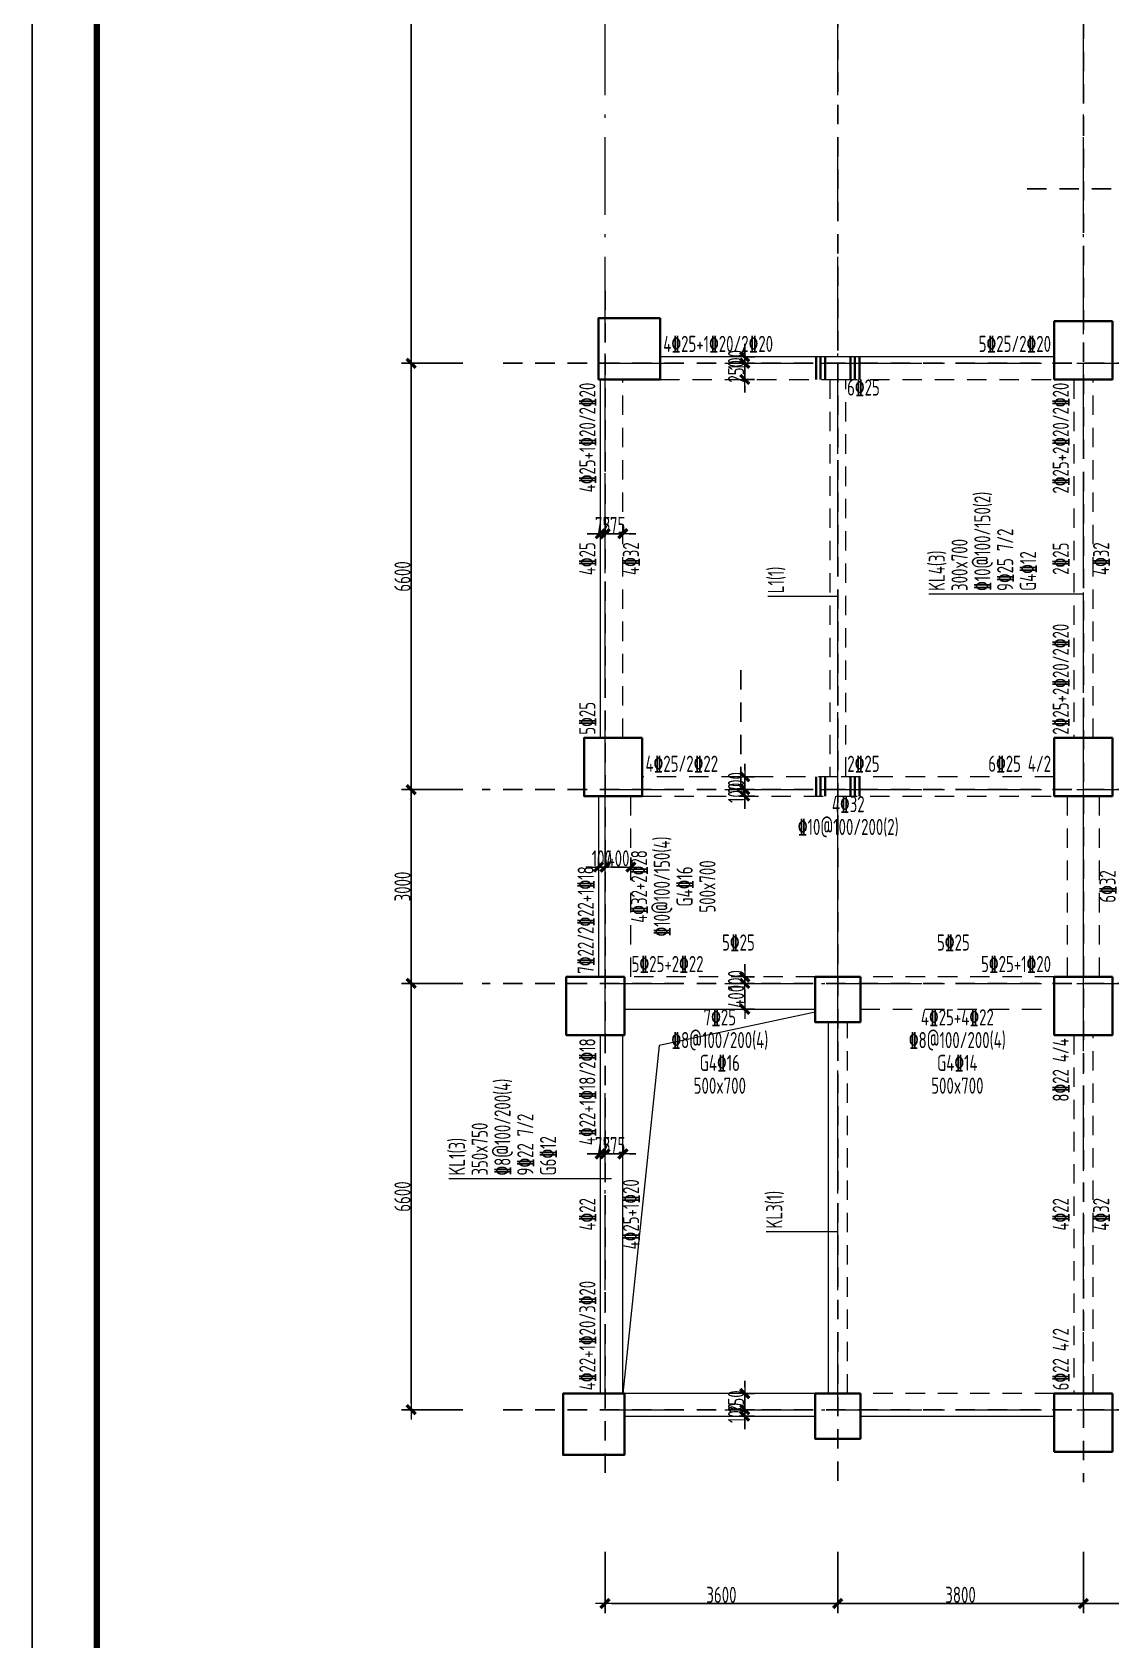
# Model space of a CAD drawing. Header units: millimetres. Extents: x 539196 to 807275, y 431843 to 1156631.
# Drawn here: x 669890 to 686580, y 784997 to 809885 of the extents above; entities that cross this region are included whole.
import ezdxf
from ezdxf.enums import TextEntityAlignment as Align

# ---------------------------------------------------------------- set-up
doc = ezdxf.new("R2010")
doc.units = ezdxf.units.MM
doc.header["$MEASUREMENT"] = 0
for name, pattern in [('DOTE', [2.42, 2, -0.2, 0.02, -0.2]), ('点划线', [1850, 1200, -300, 50, -300]), ('虚线', [500, 300, -200])]:
    doc.linetypes.add(name, pattern=pattern)
doc.layers.add('DOTE', color=1, linetype='DOTE')
doc.layers.add('PUB_TITLE', color=4, linetype='Continuous')
for name, color, linetype, lineweight in [('尺寸标注-梁', 3, 'Continuous', 18), ('板洞边线', 253, 'Continuous', 18), ('梁原位标注', 7, 'Continuous', 18), ('梁名称编号', 2, 'Continuous', 18), ('梁标注引线', 2, 'Continuous', 18), ('梁附加箍筋', 1, 'Continuous', 35), ('梁集中标注', 2, 'Continuous', 18), ('砼柱', 2, 'Continuous', 35), ('砼梁', 4, 'Continuous', 18), ('轴线', 9, '点划线', 18), ('轴线标注', 3, 'Continuous', 18)]:
    doc.layers.add(name, color=color, linetype=linetype, lineweight=lineweight)
doc.styles.add('样式 1_yjk_yjk_yjk_yjk_yjk_yjk_yjk_yjk_yjk', font='yjkeng.shx', dxfattribs={"width": 0.7, "bigfont": 'yjkchn.shx'})
doc.dimstyles.new('盈建科结构_yjk_yjk_yjk_yjk_yjk_yjk_yjk_yjk_yjk', dxfattribs={"dimscale": 100, "dimtxt": 2.5, "dimasz": 1, "dimexe": 1.5, "dimexo": 0.625, "dimgap": 0.1, "dimtad": 1, "dimdec": 0, "dimrnd": 1, "dimzin": 0, "dimdsep": 46, "dimtxsty": '样式 1_yjk_yjk_yjk_yjk_yjk_yjk_yjk_yjk_yjk', "dimblk": '_yjkbk', "dimblk1": 'ARCHTICK', "dimblk2": 'ARCHTICK', "dimcen": 0.09, "dimadec": 0, "dimazin": 0, "dimtfac": 1, "dimtdec": 4, "dimtix": 1, "dimtmove": 2, "dimatfit": 3, "dimfxl": 0, "dimtolj": 1, "dimtzin": 0, "dimarcsym": 0})

# ---------------------------------------------------------------- blocks, each defined once
blk = doc.blocks.new('_yjkbk')
blk.add_line((-1, 0), (1.5, 0))
blk.add_lwpolyline([(-0.7, -0.7, 0.5, 0.5, 0), (0.7, 0.7, 0.5, 0.5, 0)], format="xyseb")
blk = doc.blocks.new('*D261')
at = {"layer": 'Defpoints', "color": 0}
for p in [(678755, 802120), (678755, 802119), (679030, 802119)]:
    blk.add_point(p, dxfattribs=at)
at = {"layer": '尺寸标注-梁', "color": 0, "lineweight": -2}
for p, q in [((678755, 802119), (678755, 802270)), ((679030, 802119), (679030, 802270)), ((678655, 802120), (678555, 802120)), ((679030, 802120), (678755, 802120)), ((679130, 802120), (679230, 802120))]:
    blk.add_line(p, q, dxfattribs=at)
at = {"layer": '尺寸标注-梁', "color": 0, "lineweight": -2, "xscale": 100, "yscale": 100, "zscale": 100}
blk.add_blockref('_yjkbk', (678755, 802120), dxfattribs=at)
at = {"layer": '尺寸标注-梁', "color": 0, "lineweight": -2, "xscale": 100, "yscale": 100, "zscale": 100, "rotation": 180}
blk.add_blockref('_yjkbk', (679030, 802120), dxfattribs=at)
at = {"layer": '尺寸标注-梁', "color": 0, "insert": (678893, 802255), "char_height": 250, "attachment_point": 5, "style": '样式 1_yjk_yjk_yjk_yjk_yjk_yjk_yjk_yjk_yjk'}
blk.add_mtext('\\A1;275', dxfattribs=at)
blk = doc.blocks.new('_ARCHTICK')
at = {"color": 0, "linetype": 'ByBlock', "const_width": 0.15}
blk.add_lwpolyline([(-0.5, -0.5), (0.5, 0.5)], dxfattribs=at)
blk = doc.blocks.new('*D262')
at = {"layer": 'Defpoints', "color": 0}
for p in [(678680, 802120), (678680, 802119), (678755, 802119)]:
    blk.add_point(p, dxfattribs=at)
at = {"layer": '尺寸标注-梁', "color": 0, "lineweight": -2}
for p, q in [((678680, 802119), (678680, 802270)), ((678755, 802119), (678755, 802270)), ((678580, 802120), (678480, 802120)), ((678755, 802120), (678680, 802120)), ((678855, 802120), (678955, 802120))]:
    blk.add_line(p, q, dxfattribs=at)
at = {"layer": '尺寸标注-梁', "color": 0, "lineweight": -2, "xscale": 100, "yscale": 100, "zscale": 100}
blk.add_blockref('_yjkbk', (678680, 802120), dxfattribs=at)
at = {"layer": '尺寸标注-梁', "color": 0, "lineweight": -2, "xscale": 100, "yscale": 100, "zscale": 100, "rotation": 180}
blk.add_blockref('_yjkbk', (678755, 802120), dxfattribs=at)
at = {"layer": '尺寸标注-梁', "color": 0, "insert": (678718, 802255), "char_height": 250, "attachment_point": 5, "style": '样式 1_yjk_yjk_yjk_yjk_yjk_yjk_yjk_yjk_yjk'}
blk.add_mtext('\\A1;75', dxfattribs=at)
blk = doc.blocks.new('*D263')
at = {"layer": 'Defpoints', "color": 0}
for p in [(678755, 796960), (678755, 796959), (679155, 796959)]:
    blk.add_point(p, dxfattribs=at)
at = {"layer": '尺寸标注-梁', "color": 0, "lineweight": -2}
for p, q in [((678755, 796959), (678755, 797110)), ((679055, 796960), (678855, 796960)), ((679155, 796959), (679155, 797110))]:
    blk.add_line(p, q, dxfattribs=at)
at = {"layer": '尺寸标注-梁', "color": 0, "lineweight": -2, "xscale": 100, "yscale": 100, "zscale": 100, "rotation": 180}
blk.add_blockref('_yjkbk', (678755, 796960), dxfattribs=at)
at = {"layer": '尺寸标注-梁', "color": 0, "lineweight": -2, "xscale": 100, "yscale": 100, "zscale": 100}
blk.add_blockref('_yjkbk', (679155, 796960), dxfattribs=at)
at = {"layer": '尺寸标注-梁', "color": 0, "insert": (678955, 797095), "char_height": 250, "attachment_point": 5, "style": '样式 1_yjk_yjk_yjk_yjk_yjk_yjk_yjk_yjk_yjk'}
blk.add_mtext('\\A1;400', dxfattribs=at)
blk = doc.blocks.new('*D264')
at = {"layer": 'Defpoints', "color": 0}
for p in [(678655, 796960), (678655, 796959), (678755, 796959)]:
    blk.add_point(p, dxfattribs=at)
at = {"layer": '尺寸标注-梁', "color": 0, "lineweight": -2}
for p, q in [((678555, 796960), (678455, 796960)), ((678655, 796959), (678655, 797110)), ((678755, 796960), (678655, 796960)), ((678755, 796959), (678755, 797110)), ((678855, 796960), (678955, 796960))]:
    blk.add_line(p, q, dxfattribs=at)
at = {"layer": '尺寸标注-梁', "color": 0, "lineweight": -2, "xscale": 100, "yscale": 100, "zscale": 100}
blk.add_blockref('_yjkbk', (678655, 796960), dxfattribs=at)
at = {"layer": '尺寸标注-梁', "color": 0, "lineweight": -2, "xscale": 100, "yscale": 100, "zscale": 100, "rotation": 180}
blk.add_blockref('_yjkbk', (678755, 796960), dxfattribs=at)
at = {"layer": '尺寸标注-梁', "color": 0, "insert": (678705, 797095), "char_height": 250, "attachment_point": 5, "style": '样式 1_yjk_yjk_yjk_yjk_yjk_yjk_yjk_yjk_yjk'}
blk.add_mtext('\\A1;100', dxfattribs=at)
blk = doc.blocks.new('*D265')
at = {"layer": 'Defpoints', "color": 0}
for p in [(678755, 792520), (678755, 792519), (679030, 792519)]:
    blk.add_point(p, dxfattribs=at)
at = {"layer": '尺寸标注-梁', "color": 0, "lineweight": -2}
for p, q in [((678655, 792520), (678555, 792520)), ((678755, 792519), (678755, 792670)), ((679030, 792520), (678755, 792520)), ((679030, 792519), (679030, 792670)), ((679130, 792520), (679230, 792520))]:
    blk.add_line(p, q, dxfattribs=at)
at = {"layer": '尺寸标注-梁', "color": 0, "lineweight": -2, "xscale": 100, "yscale": 100, "zscale": 100}
blk.add_blockref('_yjkbk', (678755, 792520), dxfattribs=at)
at = {"layer": '尺寸标注-梁', "color": 0, "lineweight": -2, "xscale": 100, "yscale": 100, "zscale": 100, "rotation": 180}
blk.add_blockref('_yjkbk', (679030, 792520), dxfattribs=at)
at = {"layer": '尺寸标注-梁', "color": 0, "insert": (678893, 792655), "char_height": 250, "attachment_point": 5, "style": '样式 1_yjk_yjk_yjk_yjk_yjk_yjk_yjk_yjk_yjk'}
blk.add_mtext('\\A1;275', dxfattribs=at)
blk = doc.blocks.new('*D266')
at = {"layer": 'Defpoints', "color": 0}
for p in [(678680, 792520), (678680, 792519), (678755, 792519)]:
    blk.add_point(p, dxfattribs=at)
at = {"layer": '尺寸标注-梁', "color": 0, "lineweight": -2}
for p, q in [((678580, 792520), (678480, 792520)), ((678680, 792519), (678680, 792670)), ((678755, 792520), (678680, 792520)), ((678755, 792519), (678755, 792670)), ((678855, 792520), (678955, 792520))]:
    blk.add_line(p, q, dxfattribs=at)
at = {"layer": '尺寸标注-梁', "color": 0, "lineweight": -2, "xscale": 100, "yscale": 100, "zscale": 100}
blk.add_blockref('_yjkbk', (678680, 792520), dxfattribs=at)
at = {"layer": '尺寸标注-梁', "color": 0, "lineweight": -2, "xscale": 100, "yscale": 100, "zscale": 100, "rotation": 180}
blk.add_blockref('_yjkbk', (678755, 792520), dxfattribs=at)
at = {"layer": '尺寸标注-梁', "color": 0, "insert": (678718, 792655), "char_height": 250, "attachment_point": 5, "style": '样式 1_yjk_yjk_yjk_yjk_yjk_yjk_yjk_yjk_yjk'}
blk.add_mtext('\\A1;75', dxfattribs=at)
blk = doc.blocks.new('*D267')
at = {"layer": 'Defpoints', "color": 0}
for p in [(680915, 804759), (680916, 804759), (680915, 804509)]:
    blk.add_point(p, dxfattribs=at)
at = {"layer": '尺寸标注-梁', "color": 0, "lineweight": -2}
for p, q in [((680916, 804859), (680916, 804959)), ((680915, 804759), (681066, 804759)), ((680916, 804509), (680916, 804759)), ((680915, 804509), (681066, 804509)), ((680916, 804409), (680916, 804309))]:
    blk.add_line(p, q, dxfattribs=at)
at = {"layer": '尺寸标注-梁', "color": 0, "lineweight": -2, "xscale": 100, "yscale": 100, "zscale": 100}
for p, rotation in [((680916, 804759), 270), ((680916, 804509), 90)]:
    blk.add_blockref('_yjkbk', p, dxfattribs=dict(at, rotation=rotation))
at = {"layer": '尺寸标注-梁', "color": 0, "insert": (680781, 804634), "char_height": 250, "attachment_point": 5, "rotation": 90, "style": '样式 1_yjk_yjk_yjk_yjk_yjk_yjk_yjk_yjk_yjk'}
blk.add_mtext('\\A1;250', dxfattribs=at)
blk = doc.blocks.new('*D268')
at = {"layer": 'Defpoints', "color": 0}
for p in [(680915, 804859), (680915, 804759), (680916, 804859)]:
    blk.add_point(p, dxfattribs=at)
at = {"layer": '尺寸标注-梁', "color": 0, "lineweight": -2}
for p, q in [((680916, 804959), (680916, 805059)), ((680915, 804859), (681066, 804859)), ((680915, 804759), (681066, 804759)), ((680916, 804759), (680916, 804859)), ((680916, 804659), (680916, 804559))]:
    blk.add_line(p, q, dxfattribs=at)
at = {"layer": '尺寸标注-梁', "color": 0, "lineweight": -2, "xscale": 100, "yscale": 100, "zscale": 100}
for p, rotation in [((680916, 804859), 270), ((680916, 804759), 90)]:
    blk.add_blockref('_yjkbk', p, dxfattribs=dict(at, rotation=rotation))
at = {"layer": '尺寸标注-梁', "color": 0, "insert": (680781, 804809), "char_height": 250, "attachment_point": 5, "rotation": 90, "style": '样式 1_yjk_yjk_yjk_yjk_yjk_yjk_yjk_yjk_yjk'}
blk.add_mtext('\\A1;100', dxfattribs=at)
blk = doc.blocks.new('*D269')
at = {"layer": 'Defpoints', "color": 0}
for p in [(680915, 798159), (680915, 798059), (680916, 798159)]:
    blk.add_point(p, dxfattribs=at)
at = {"layer": '尺寸标注-梁', "color": 0, "lineweight": -2}
for p, q in [((680916, 798259), (680916, 798359)), ((680915, 798159), (681066, 798159)), ((680915, 798059), (681066, 798059)), ((680916, 798059), (680916, 798159)), ((680916, 797959), (680916, 797859))]:
    blk.add_line(p, q, dxfattribs=at)
at = {"layer": '尺寸标注-梁', "color": 0, "lineweight": -2, "xscale": 100, "yscale": 100, "zscale": 100}
for p, rotation in [((680916, 798159), 270), ((680916, 798059), 90)]:
    blk.add_blockref('_yjkbk', p, dxfattribs=dict(at, rotation=rotation))
at = {"layer": '尺寸标注-梁', "color": 0, "insert": (680781, 798109), "char_height": 250, "attachment_point": 5, "rotation": 90, "style": '样式 1_yjk_yjk_yjk_yjk_yjk_yjk_yjk_yjk_yjk'}
blk.add_mtext('\\A1;100', dxfattribs=at)
blk = doc.blocks.new('*D270')
at = {"layer": 'Defpoints', "color": 0}
for p in [(680915, 798359), (680916, 798359), (680915, 798159)]:
    blk.add_point(p, dxfattribs=at)
at = {"layer": '尺寸标注-梁', "color": 0, "lineweight": -2}
for p, q in [((680916, 798459), (680916, 798559)), ((680915, 798359), (681066, 798359)), ((680916, 798159), (680916, 798359)), ((680915, 798159), (681066, 798159)), ((680916, 798059), (680916, 797959))]:
    blk.add_line(p, q, dxfattribs=at)
at = {"layer": '尺寸标注-梁', "color": 0, "lineweight": -2, "xscale": 100, "yscale": 100, "zscale": 100}
for p, rotation in [((680916, 798359), 270), ((680916, 798159), 90)]:
    blk.add_blockref('_yjkbk', p, dxfattribs=dict(at, rotation=rotation))
at = {"layer": '尺寸标注-梁', "color": 0, "insert": (680781, 798259), "char_height": 250, "attachment_point": 5, "rotation": 90, "style": '样式 1_yjk_yjk_yjk_yjk_yjk_yjk_yjk_yjk_yjk'}
blk.add_mtext('\\A1;200', dxfattribs=at)
blk = doc.blocks.new('*D271')
at = {"layer": 'Defpoints', "color": 0}
for p in [(680915, 795159), (680916, 795159), (680915, 794759)]:
    blk.add_point(p, dxfattribs=at)
at = {"layer": '尺寸标注-梁', "color": 0, "lineweight": -2}
for p, q in [((680915, 795159), (681066, 795159)), ((680916, 794859), (680916, 795059)), ((680915, 794759), (681066, 794759))]:
    blk.add_line(p, q, dxfattribs=at)
at = {"layer": '尺寸标注-梁', "color": 0, "lineweight": -2, "xscale": 100, "yscale": 100, "zscale": 100}
for p, rotation in [((680916, 795159), 90), ((680916, 794759), 270)]:
    blk.add_blockref('_yjkbk', p, dxfattribs=dict(at, rotation=rotation))
at = {"layer": '尺寸标注-梁', "color": 0, "insert": (680781, 794959), "char_height": 250, "attachment_point": 5, "rotation": 90, "style": '样式 1_yjk_yjk_yjk_yjk_yjk_yjk_yjk_yjk_yjk'}
blk.add_mtext('\\A1;400', dxfattribs=at)
blk = doc.blocks.new('*D272')
at = {"layer": 'Defpoints', "color": 0}
for p in [(680915, 795259), (680916, 795259), (680915, 795159)]:
    blk.add_point(p, dxfattribs=at)
at = {"layer": '尺寸标注-梁', "color": 0, "lineweight": -2}
for p, q in [((680916, 795359), (680916, 795459)), ((680915, 795259), (681066, 795259)), ((680916, 795159), (680916, 795259)), ((680915, 795159), (681066, 795159)), ((680916, 795059), (680916, 794959))]:
    blk.add_line(p, q, dxfattribs=at)
at = {"layer": '尺寸标注-梁', "color": 0, "lineweight": -2, "xscale": 100, "yscale": 100, "zscale": 100}
for p, rotation in [((680916, 795259), 270), ((680916, 795159), 90)]:
    blk.add_blockref('_yjkbk', p, dxfattribs=dict(at, rotation=rotation))
at = {"layer": '尺寸标注-梁', "color": 0, "insert": (680781, 795209), "char_height": 250, "attachment_point": 5, "rotation": 90, "style": '样式 1_yjk_yjk_yjk_yjk_yjk_yjk_yjk_yjk_yjk'}
blk.add_mtext('\\A1;100', dxfattribs=at)
blk = doc.blocks.new('*D273')
at = {"layer": 'Defpoints', "color": 0}
for p in [(680915, 788559), (680915, 788459), (680916, 788559)]:
    blk.add_point(p, dxfattribs=at)
at = {"layer": '尺寸标注-梁', "color": 0, "lineweight": -2}
for p, q in [((680916, 788659), (680916, 788759)), ((680915, 788559), (681066, 788559)), ((680915, 788459), (681066, 788459)), ((680916, 788459), (680916, 788559)), ((680916, 788359), (680916, 788259))]:
    blk.add_line(p, q, dxfattribs=at)
at = {"layer": '尺寸标注-梁', "color": 0, "lineweight": -2, "xscale": 100, "yscale": 100, "zscale": 100}
for p, rotation in [((680916, 788559), 270), ((680916, 788459), 90)]:
    blk.add_blockref('_yjkbk', p, dxfattribs=dict(at, rotation=rotation))
at = {"layer": '尺寸标注-梁', "color": 0, "insert": (680781, 788509), "char_height": 250, "attachment_point": 5, "rotation": 90, "style": '样式 1_yjk_yjk_yjk_yjk_yjk_yjk_yjk_yjk_yjk'}
blk.add_mtext('\\A1;100', dxfattribs=at)
blk = doc.blocks.new('*D274')
at = {"layer": 'Defpoints', "color": 0}
for p in [(680915, 788809), (680916, 788809), (680915, 788559)]:
    blk.add_point(p, dxfattribs=at)
at = {"layer": '尺寸标注-梁', "color": 0, "lineweight": -2}
for p, q in [((680916, 788909), (680916, 789009)), ((680915, 788809), (681066, 788809)), ((680916, 788559), (680916, 788809)), ((680915, 788559), (681066, 788559)), ((680916, 788459), (680916, 788359))]:
    blk.add_line(p, q, dxfattribs=at)
at = {"layer": '尺寸标注-梁', "color": 0, "lineweight": -2, "xscale": 100, "yscale": 100, "zscale": 100}
for p, rotation in [((680916, 788809), 270), ((680916, 788559), 90)]:
    blk.add_blockref('_yjkbk', p, dxfattribs=dict(at, rotation=rotation))
at = {"layer": '尺寸标注-梁', "color": 0, "insert": (680781, 788684), "char_height": 250, "attachment_point": 5, "rotation": 90, "style": '样式 1_yjk_yjk_yjk_yjk_yjk_yjk_yjk_yjk_yjk'}
blk.add_mtext('\\A1;250', dxfattribs=at)
blk = doc.blocks.new('*D291')
at = {"layer": 'Defpoints', "color": 0}
for p in [(678755, 788559), (682355, 788559), (682355, 785559)]:
    blk.add_point(p, dxfattribs=at)
at = {"layer": '轴线标注', "color": 0, "lineweight": -2}
for p, q in [((678755, 786359), (678755, 785409)), ((682355, 786359), (682355, 785409)), ((678855, 785559), (682255, 785559))]:
    blk.add_line(p, q, dxfattribs=at)
at = {"layer": '轴线标注', "color": 0, "lineweight": -2, "xscale": 100, "yscale": 100, "zscale": 100, "rotation": 180}
blk.add_blockref('_yjkbk', (678755, 785559), dxfattribs=at)
at = {"layer": '轴线标注', "color": 0, "lineweight": -2, "xscale": 100, "yscale": 100, "zscale": 100}
blk.add_blockref('_yjkbk', (682355, 785559), dxfattribs=at)
at = {"layer": '轴线标注', "color": 0, "insert": (680555, 785694), "char_height": 250, "attachment_point": 5, "style": '样式 1_yjk_yjk_yjk_yjk_yjk_yjk_yjk_yjk_yjk'}
blk.add_mtext('\\A1;3600', dxfattribs=at)
blk = doc.blocks.new('*D293')
at = {"layer": 'Defpoints', "color": 0}
for p in [(682355, 788559), (686155, 788559), (686155, 785559)]:
    blk.add_point(p, dxfattribs=at)
at = {"layer": '轴线标注', "color": 0, "lineweight": -2}
for p, q in [((682355, 786359), (682355, 785409)), ((686155, 786359), (686155, 785409)), ((682455, 785559), (686055, 785559))]:
    blk.add_line(p, q, dxfattribs=at)
at = {"layer": '轴线标注', "color": 0, "lineweight": -2, "xscale": 100, "yscale": 100, "zscale": 100, "rotation": 180}
blk.add_blockref('_yjkbk', (682355, 785559), dxfattribs=at)
at = {"layer": '轴线标注', "color": 0, "lineweight": -2, "xscale": 100, "yscale": 100, "zscale": 100}
blk.add_blockref('_yjkbk', (686155, 785559), dxfattribs=at)
at = {"layer": '轴线标注', "color": 0, "insert": (684255, 785694), "char_height": 250, "attachment_point": 5, "style": '样式 1_yjk_yjk_yjk_yjk_yjk_yjk_yjk_yjk_yjk'}
blk.add_mtext('\\A1;3800', dxfattribs=at)
blk = doc.blocks.new('*D295')
at = {"layer": 'Defpoints', "color": 0}
for p in [(686155, 788559), (689955, 788559), (689955, 785559)]:
    blk.add_point(p, dxfattribs=at)
at = {"layer": '轴线标注', "color": 0, "lineweight": -2}
for p, q in [((686155, 786359), (686155, 785409)), ((689955, 786359), (689955, 785409)), ((686255, 785559), (689855, 785559))]:
    blk.add_line(p, q, dxfattribs=at)
at = {"layer": '轴线标注', "color": 0, "lineweight": -2, "xscale": 100, "yscale": 100, "zscale": 100, "rotation": 180}
blk.add_blockref('_yjkbk', (686155, 785559), dxfattribs=at)
at = {"layer": '轴线标注', "color": 0, "lineweight": -2, "xscale": 100, "yscale": 100, "zscale": 100}
blk.add_blockref('_yjkbk', (689955, 785559), dxfattribs=at)
at = {"layer": '轴线标注', "color": 0, "insert": (688055, 785694), "char_height": 250, "attachment_point": 5, "style": '样式 1_yjk_yjk_yjk_yjk_yjk_yjk_yjk_yjk_yjk'}
blk.add_mtext('\\A1;3800', dxfattribs=at)
blk = doc.blocks.new('*D317')
at = {"layer": 'Defpoints', "color": 0}
for p in [(678755, 825759), (675755, 804759), (678755, 804759)]:
    blk.add_point(p, dxfattribs=at)
at = {"layer": '轴线标注', "color": 0, "lineweight": -2}
for p, q in [((676555, 825759), (675605, 825759)), ((675755, 825659), (675755, 804859)), ((676555, 804759), (675605, 804759))]:
    blk.add_line(p, q, dxfattribs=at)
at = {"layer": '轴线标注', "color": 0, "lineweight": -2, "xscale": 100, "yscale": 100, "zscale": 100}
for p, rotation in [((675755, 825759), 90), ((675755, 804759), 270)]:
    blk.add_blockref('_yjkbk', p, dxfattribs=dict(at, rotation=rotation))
at = {"layer": '轴线标注', "color": 0, "insert": (675620, 815259), "char_height": 250, "attachment_point": 5, "rotation": 90, "style": '样式 1_yjk_yjk_yjk_yjk_yjk_yjk_yjk_yjk_yjk'}
blk.add_mtext('\\A1;21000', dxfattribs=at)
blk = doc.blocks.new('*D319')
at = {"layer": 'Defpoints', "color": 0}
for p in [(678755, 804759), (675755, 798159), (678755, 798159)]:
    blk.add_point(p, dxfattribs=at)
at = {"layer": '轴线标注', "color": 0, "lineweight": -2}
for p, q in [((676555, 804759), (675605, 804759)), ((675755, 804659), (675755, 798259)), ((676555, 798159), (675605, 798159))]:
    blk.add_line(p, q, dxfattribs=at)
at = {"layer": '轴线标注', "color": 0, "lineweight": -2, "xscale": 100, "yscale": 100, "zscale": 100}
for p, rotation in [((675755, 804759), 90), ((675755, 798159), 270)]:
    blk.add_blockref('_yjkbk', p, dxfattribs=dict(at, rotation=rotation))
at = {"layer": '轴线标注', "color": 0, "insert": (675620, 801459), "char_height": 250, "attachment_point": 5, "rotation": 90, "style": '样式 1_yjk_yjk_yjk_yjk_yjk_yjk_yjk_yjk_yjk'}
blk.add_mtext('\\A1;6600', dxfattribs=at)
blk = doc.blocks.new('*D321')
at = {"layer": 'Defpoints', "color": 0}
for p in [(678755, 798159), (675755, 795159), (678755, 795159)]:
    blk.add_point(p, dxfattribs=at)
at = {"layer": '轴线标注', "color": 0, "lineweight": -2}
for p, q in [((676555, 798159), (675605, 798159)), ((675755, 798059), (675755, 795259)), ((676555, 795159), (675605, 795159))]:
    blk.add_line(p, q, dxfattribs=at)
at = {"layer": '轴线标注', "color": 0, "lineweight": -2, "xscale": 100, "yscale": 100, "zscale": 100}
for p, rotation in [((675755, 798159), 90), ((675755, 795159), 270)]:
    blk.add_blockref('_yjkbk', p, dxfattribs=dict(at, rotation=rotation))
at = {"layer": '轴线标注', "color": 0, "insert": (675620, 796659), "char_height": 250, "attachment_point": 5, "rotation": 90, "style": '样式 1_yjk_yjk_yjk_yjk_yjk_yjk_yjk_yjk_yjk'}
blk.add_mtext('\\A1;3000', dxfattribs=at)
blk = doc.blocks.new('*D323')
at = {"layer": 'Defpoints', "color": 0}
for p in [(678755, 795159), (675755, 788559), (678755, 788559)]:
    blk.add_point(p, dxfattribs=at)
at = {"layer": '轴线标注', "color": 0, "lineweight": -2}
for p, q in [((676555, 795159), (675605, 795159)), ((675755, 795059), (675755, 788659)), ((676555, 788559), (675605, 788559))]:
    blk.add_line(p, q, dxfattribs=at)
at = {"layer": '轴线标注', "color": 0, "lineweight": -2, "xscale": 100, "yscale": 100, "zscale": 100}
for p, rotation in [((675755, 795159), 90), ((675755, 788559), 270)]:
    blk.add_blockref('_yjkbk', p, dxfattribs=dict(at, rotation=rotation))
at = {"layer": '轴线标注', "color": 0, "insert": (675620, 791859), "char_height": 250, "attachment_point": 5, "rotation": 90, "style": '样式 1_yjk_yjk_yjk_yjk_yjk_yjk_yjk_yjk_yjk'}
blk.add_mtext('\\A1;6600', dxfattribs=at)
blk = doc.blocks.new('jzzw')
at = {"layer": 'DOTE', "color": 1, "linetype": '虚线'}
for p, q in [((917386, 873149), (917386, 834829)), ((921186, 872969), (921186, 834829)), ((929618, 854849), (920186, 854849)), ((913786, 853271), (913786, 834829)), ((913786, 853271), (913786, 834829)), ((913786, 853271), (913786, 834829)), ((952506, 852149), (912186, 852149)), ((915886, 847399), (915886, 845549)), ((952506, 845549), (911886, 845549)), ((952506, 845549), (911886, 845549)), ((952506, 842549), (911886, 842549)), ((952506, 842549), (911886, 842549)), ((952506, 835949), (912186, 835949)), ((952506, 835949), (912186, 835949)), ((952506, 835949), (912186, 835949)), ((952506, 835949), (912186, 835949))]:
    blk.add_line(p, q, dxfattribs=at)

msp = doc.modelspace()

# ---------------------------------------------------------------- linework, layer by layer
at = {"layer": 'PUB_TITLE'}
msp.add_lwpolyline([(669890.4, 768243), (729290.4, 768243), (729290.4, 852343), (669890.4, 852343)], close=True, dxfattribs=at)
at = {"layer": 'PUB_TITLE', "const_width": 100}
msp.add_lwpolyline([(670890.4, 769243), (728290.4, 769243), (728290.4, 849843), (670890.4, 849843)], close=True, dxfattribs=at)
at = {"layer": '板洞边线'}
for p, q in [((679055.4, 794359.2), (679055.4, 794759.2)), ((682005.4, 794716.3), (679591.7, 794198)), ((682005.4, 794759.2), (682005.4, 794716.3)), ((679030.4, 794359.2), (679055.4, 794359.2)), ((679591.7, 794198), (679030.4, 788809.2))]:
    msp.add_line(p, q, dxfattribs=at)
at = {"layer": '梁标注引线'}
for p, q in [((686155.4, 801184.2), (683761.9, 801184.2)), ((682355.4, 801148.6), (681272.9, 801148.6)), ((678855.4, 792134.2), (676336.9, 792134.2)), ((682355.4, 791314.5), (681247.9, 791314.5))]:
    msp.add_line(p, q, dxfattribs=at)
at = {"layer": '梁附加箍筋'}
for p, q in [((682020.4, 804509.2), (682020.4, 804859.2)), ((682090.4, 804509.2), (682090.4, 804859.2)), ((682160.4, 804509.2), (682160.4, 804859.2)), ((682550.4, 804509.2), (682550.4, 804859.2)), ((682620.4, 804509.2), (682620.4, 804859.2)), ((682690.4, 804509.2), (682690.4, 804859.2)), ((682020.4, 798059.2), (682020.4, 798359.2)), ((682090.4, 798059.2), (682090.4, 798359.2)), ((682160.4, 798059.2), (682160.4, 798359.2)), ((682550.4, 798059.2), (682550.4, 798359.2)), ((682620.4, 798059.2), (682620.4, 798359.2)), ((682690.4, 798059.2), (682690.4, 798359.2))]:
    msp.add_line(p, q, dxfattribs=at)
at = {"layer": '砼柱'}
for points in [[(679605.4, 805459.2), (678655.4, 805459.2), (678655.4, 804509.2), (679605.4, 804509.2)], [(686605.4, 805409.2), (685705.4, 805409.2), (685705.4, 804509.2), (686605.4, 804509.2)], [(679330.4, 798959.2), (678430.4, 798959.2), (678430.4, 798059.2), (679330.4, 798059.2)], [(686605.4, 798959.2), (685705.4, 798959.2), (685705.4, 798059.2), (686605.4, 798059.2)], [(679055.4, 795259.2), (678155.4, 795259.2), (678155.4, 794359.2), (679055.4, 794359.2)], [(682705.4, 795259.2), (682005.4, 795259.2), (682005.4, 794559.2), (682705.4, 794559.2)], [(686605.4, 795259.2), (685705.4, 795259.2), (685705.4, 794359.2), (686605.4, 794359.2)], [(679055.4, 788809.2), (678105.4, 788809.2), (678105.4, 787859.2), (679055.4, 787859.2)], [(682705.4, 788809.2), (682005.4, 788809.2), (682005.4, 788109.2), (682705.4, 788109.2)], [(686605.4, 788809.2), (685705.4, 788809.2), (685705.4, 787909.2), (686605.4, 787909.2)]]:
    msp.add_lwpolyline(points, close=True, dxfattribs=at)
at = {"layer": '砼梁'}
for p, q in [((682355.4, 804859.2), (679605.4, 804859.2)), ((685705.4, 804859.2), (682355.4, 804859.2)), ((678680.4, 804509.2), (678680.4, 798959.2)), ((678655.4, 798059.2), (678655.4, 795259.2)), ((679055.4, 794759.2), (682005.4, 794759.2)), ((682205.4, 794559.2), (682205.4, 788809.2)), ((678680.4, 794359.2), (678680.4, 788809.2)), ((679030.4, 788809.2), (679030.4, 794359.2)), ((682005.4, 788809.2), (679055.4, 788809.2)), ((679055.4, 788459.2), (682005.4, 788459.2)), ((682705.4, 788459.2), (685705.4, 788459.2))]:
    msp.add_line(p, q, dxfattribs=at)
at = {"layer": '砼梁', "linetype": '虚线'}
for p, q in [((679030.4, 798959.2), (679030.4, 804509.2)), ((679605.4, 804509.2), (682355.4, 804509.2)), ((682230.4, 804509.2), (682230.4, 798359.2)), ((682355.5, 804509.2), (685705.4, 804509.2)), ((682480.4, 798359.2), (682480.4, 804509.2)), ((686005.4, 804509.2), (686005.4, 798959.2)), ((686305.4, 798959.2), (686305.4, 804509.2)), ((682355.4, 798359.2), (679330.4, 798359.2)), ((685705.4, 798359.2), (682355.5, 798359.2)), ((679155.4, 795259.2), (679155.4, 798059.2)), ((679330.4, 798059.2), (682355.4, 798059.2)), ((682355.4, 798059.2), (685705.4, 798059.2)), ((685905.4, 798059.2), (685905.4, 795259.2)), ((686405.4, 795259.2), (686405.4, 798059.2)), ((682005.4, 795259.2), (679055.4, 795259.2)), ((685705.4, 795259.2), (682705.4, 795259.2)), ((682705.4, 794759.2), (685705.4, 794759.2)), ((682505.4, 788809.2), (682505.4, 794559.2)), ((686005.4, 794359.2), (686005.4, 788809.2)), ((686305.4, 788809.2), (686305.4, 794359.2)), ((685705.4, 788809.2), (682705.4, 788809.2))]:
    msp.add_line(p, q, dxfattribs=at)
at = {"layer": '轴线'}
for p, q in [((678755.4, 788559.2), (678755.4, 841959.2)), ((682355.4, 788559.2), (682355.4, 841959.2)), ((686155.4, 788559.2), (686155.4, 841959.2)), ((678755.4, 798159.2), (678755.4, 804759.2)), ((678755.4, 804759.2), (682355.4, 804759.2)), ((678755.4, 804759.2), (716355.4, 804759.2)), ((682355.4, 798159.2), (682355.4, 804759.2)), ((682355.4, 804759.2), (686155.4, 804759.2)), ((686155.4, 798159.2), (686155.4, 804759.2)), ((686155.4, 804759.2), (689955.4, 804759.2)), ((678755.4, 795159.2), (678755.4, 798159.2)), ((678755.4, 798159.2), (682355.4, 798159.2)), ((678755.4, 798159.2), (716355.4, 798159.2)), ((682355.4, 795159.2), (682355.4, 798159.2)), ((682355.4, 798159.2), (686155.4, 798159.2)), ((686155.4, 795159.2), (686155.4, 798159.2)), ((686155.4, 798159.2), (689955.4, 798159.2)), ((678755.4, 788559.2), (678755.4, 795159.2)), ((678755.4, 795159.2), (682355.4, 795159.2)), ((678755.4, 795159.2), (716355.4, 795159.2)), ((682355.4, 788559.2), (682355.4, 795159.2)), ((682355.4, 795159.2), (686155.4, 795159.2)), ((686155.4, 788559.2), (686155.4, 795159.2)), ((686155.4, 795159.2), (689955.4, 795159.2)), ((678755.4, 788559.2), (682355.4, 788559.2)), ((678755.4, 788559.2), (716355.4, 788559.2)), ((682355.4, 788559.2), (686155.4, 788559.2)), ((686155.4, 788559.2), (689955.4, 788559.2))]:
    msp.add_line(p, q, dxfattribs=at)

# ---------------------------------------------------------------- block references
msp.add_blockref('jzzw', (-235030.4, -47389.7))

# ---------------------------------------------------------------- texts
at = {"layer": '梁原位标注', "linetype": 'Continuous', "style": '样式 1_yjk_yjk_yjk_yjk_yjk_yjk_yjk_yjk_yjk', "width": 0.7}
for s, p in [('4\x8425+1\x8420/2\x8420', (679655.4, 804859.2)), ('4\x8425/2\x8422', (679380.4, 798359.2)), ('5\x8425+2\x8422', (679165.4, 795259.2))]:
    msp.add_text(s, height=250, dxfattribs=at).set_placement(p, align=Align.BOTTOM_LEFT)
for s, p in [('5\x8425/2\x8420', (685655.4, 804859.2)), ('6\x8425 4/2', (685655.4, 798359.2)), ('5\x8425+1\x8420', (685655.4, 795259.2))]:
    msp.add_text(s, height=250, dxfattribs=at).set_placement(p, align=Align.BOTTOM_RIGHT)
for s, p in [('4\x8425+1\x8420/2\x8420', (678680.4, 804459.2)), ('2\x8425+2\x8420/2\x8420', (686005.4, 804459.2)), ('4\x8422+1\x8418/2\x8418', (678680.4, 794309.2)), ('8\x8422 4/4', (686005.4, 794309.2))]:
    msp.add_text(s, height=250, rotation=90, dxfattribs=at).set_placement(p, align=Align.BOTTOM_RIGHT)
for s, p in [('6\x8425', (682752.9, 804509.2)), ('4\x8432', (682517.9, 798059.2)), ('\x8410@100/200(2)', (682517.9, 797706.5)), ('7\x8425', (680530.4, 794759.2)), ('4\x8425+4\x8422', (684205.4, 794759.2)), ('\x848@100/200(4)', (680530.4, 794406.5)), ('\x848@100/200(4)', (684205.4, 794406.5)), ('G4\x8416', (680530.4, 794053.7)), ('G4\x8414', (684205.4, 794053.7)), ('500x700', (680530.4, 793701)), ('500x700', (684205.4, 793701))]:
    msp.add_text(s, height=250, dxfattribs=at).set_placement(p, align=Align.TOP_CENTER)
for s, p in [('4\x8425', (678680.4, 801734.2)), ('2\x8425', (686005.4, 801734.2)), ('4\x8422', (678680.4, 791584.2)), ('4\x8422', (686005.4, 791584.2))]:
    msp.add_text(s, height=250, rotation=90, dxfattribs=at).set_placement(p, align=Align.BOTTOM_CENTER)
for s, p in [('4\x8432', (679030.4, 801734.2)), ('4\x8432', (686305.4, 801734.2)), ('\x8410@100/150(4)', (679508.2, 796659.2)), ('4\x8432+2\x8428', (679155.4, 796659.2)), ('G4\x8416', (679860.9, 796659.2)), ('500x700', (680213.7, 796659.2)), ('6\x8432', (686405.4, 796659.2)), ('4\x8425+1\x8420', (679030.4, 791584.2)), ('4\x8432', (686305.4, 791584.2))]:
    msp.add_text(s, height=250, rotation=90, dxfattribs=at).set_placement(p, align=Align.TOP_CENTER)
for s, p in [('2\x8425+2\x8420/2\x8420', (686005.4, 799009.2)), ('5\x8425', (678680.4, 799009.2)), ('7\x8422/2\x8422+1\x8418', (678655.4, 795309.2)), ('4\x8422+1\x8420/3\x8420', (678680.4, 788859.2)), ('6\x8422 4/2', (686005.4, 788859.2))]:
    msp.add_text(s, height=250, rotation=90, dxfattribs=at).set_placement(p, align=Align.BOTTOM_LEFT)
for s, p in [('2\x8425', (682752.9, 798359.2)), ('5\x8425', (680818.7, 795591.7)), ('5\x8425', (684144.5, 795591.7))]:
    msp.add_text(s, height=250, dxfattribs=at).set_placement(p, align=Align.BOTTOM_CENTER)
at = {"layer": '梁名称编号', "linetype": 'Continuous', "style": '样式 1_yjk_yjk_yjk_yjk_yjk_yjk_yjk_yjk_yjk', "width": 0.7}
for s, p in [('KL4(3)', (683761.9, 801234.2)), ('L1(1)', (681272.9, 801198.6)), ('KL1(3)', (676336.9, 792184.2)), ('KL3(1)', (681247.9, 791364.5))]:
    msp.add_text(s, height=250, rotation=90, dxfattribs=at).set_placement(p, align=Align.TOP_LEFT)
at = {"layer": '梁集中标注', "linetype": 'Continuous', "style": '样式 1_yjk_yjk_yjk_yjk_yjk_yjk_yjk_yjk_yjk', "width": 0.7}
for s, p in [('\x8410@100/150(2)', (684467.4, 801234.2)), ('9\x8425 7/2', (684820.2, 801234.2)), ('300x700', (684114.7, 801234.2)), ('G4\x8412', (685172.9, 801234.2)), ('\x848@100/200(4)', (677042.4, 792184.2)), ('350x750', (676689.7, 792184.2)), ('9\x8422 7/2', (677395.2, 792184.2)), ('G6\x8412', (677747.9, 792184.2))]:
    msp.add_text(s, height=250, rotation=90, dxfattribs=at).set_placement(p, align=Align.TOP_LEFT)

# ---------------------------------------------------------------- dimensions: what is measured, and where the dimension line sits
at = {"layer": '尺寸标注-梁'}
for p1, p2, picture, middle in [((680915.4, 804759.2), (680915.4, 804859.2), '*D268', (680781.4, 804809.2)), ((680915.4, 804509.2), (680915.4, 804759.2), '*D267', (680781.4, 804634.2)), ((678755.4, 802119.2), (678680.4, 802119.2), '*D262', (678717.9, 802255.2)), ((679030.4, 802119.2), (678755.4, 802119.2), '*D261', (678892.9, 802255.2)), ((680915.4, 798159.2), (680915.4, 798359.2), '*D270', (680781.4, 798259.2)), ((680915.4, 798059.2), (680915.4, 798159.2), '*D269', (680781.4, 798109.2)), ((678755.4, 796959.2), (678655.4, 796959.2), '*D264', (678705.4, 797095.2)), ((679155.4, 796959.2), (678755.4, 796959.2), '*D263', (678955.4, 797095.2)), ((680915.4, 795159.2), (680915.4, 795259.2), '*D272', (680781.4, 795209.2)), ((680915.4, 794759.2), (680915.4, 795159.2), '*D271', (680781.4, 794959.2)), ((678755.4, 792519.2), (678680.4, 792519.2), '*D266', (678717.9, 792655.2)), ((679030.4, 792519.2), (678755.4, 792519.2), '*D265', (678892.9, 792655.2)), ((680915.4, 788559.2), (680915.4, 788809.2), '*D274', (680781.4, 788684.2)), ((680915.4, 788459.2), (680915.4, 788559.2), '*D273', (680781.4, 788509.2))]:
    dim = msp.add_aligned_dim(p1=p1, p2=p2, distance=-1, dimstyle='盈建科结构_yjk_yjk_yjk_yjk_yjk_yjk_yjk_yjk_yjk', override={"dimscale": 100, "dimtxt": 2.5, "dimasz": 1, "dimexe": 1.5, "dimexo": 0, "dimgap": 0.1, "dimtad": 1, "dimlfac": 1, "dimrnd": 5, "dimdle": 0, "dimfxlon": 0}, dxfattribs=at)
    dim.commit()
    dim.dimension.update_dxf_attribs({"geometry": picture, "text_midpoint": middle})
at = {"layer": '轴线标注'}
for p1, p2, picture, middle in [((678755.4, 825759.2), (678755.4, 804759.2), '*D317', (675620.4, 815259.2)), ((678755.4, 804759.2), (678755.4, 798159.2), '*D319', (675620.4, 801459.2)), ((678755.4, 798159.2), (678755.4, 795159.2), '*D321', (675620.4, 796659.2)), ((678755.4, 795159.2), (678755.4, 788559.2), '*D323', (675620.4, 791859.2)), ((678755.4, 788559.2), (682355.4, 788559.2), '*D291', (680555.4, 785694.2)), ((682355.4, 788559.2), (686155.4, 788559.2), '*D293', (684255.4, 785694.2)), ((686155.4, 788559.2), (689955.4, 788559.2), '*D295', (688055.4, 785694.2))]:
    dim = msp.add_aligned_dim(p1=p1, p2=p2, distance=-3000, dimstyle='盈建科结构_yjk_yjk_yjk_yjk_yjk_yjk_yjk_yjk_yjk', override={"dimscale": 100, "dimtxt": 2.5, "dimasz": 1, "dimexe": 1.5, "dimexo": 22, "dimgap": 0.1, "dimtad": 1, "dimlfac": 1, "dimrnd": 5, "dimdle": 0, "dimfxlon": 0}, dxfattribs=at)
    dim.commit()
    dim.dimension.update_dxf_attribs({"geometry": picture, "text_midpoint": middle})

doc.saveas('drawing.dxf')
